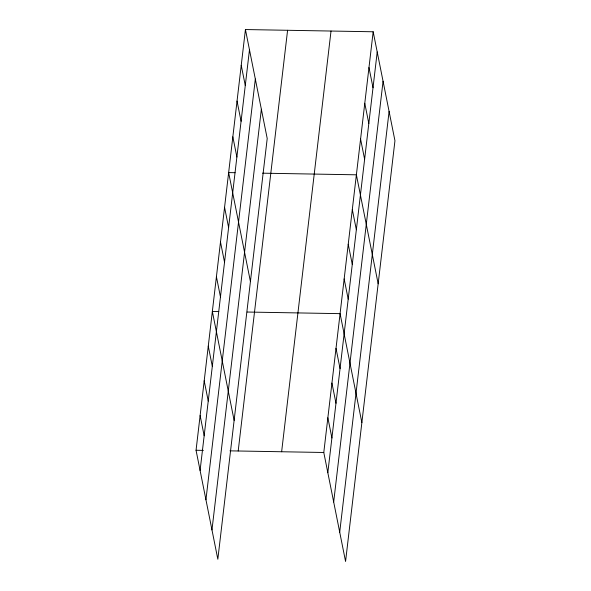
<?xml version="1.0" encoding="UTF-8"?>
<svg xmlns="http://www.w3.org/2000/svg" width="591" height="591" viewBox="0 0 591 591"><rect width="100%" height="100%" fill="white"/><g stroke="black" fill="none" stroke-linecap="round" stroke-linejoin="round"><path stroke-width="0.89" d="M245.435 29.55L267.213 138.516L217.828 559.226L196.049 450.261L245.435 29.55L373.172 31.774L394.951 140.739L345.565 561.45L323.787 452.484L373.172 31.774M200.09 470.466L249.476 49.755M205.941 499.757L255.327 79.046M211.97 529.935L261.355 109.224M238.203 450.992L287.588 30.281M281.634 451.753L331.019 31.035M327.828 472.689L377.213 51.978M333.679 501.981L383.064 81.27M339.714 532.159L389.092 111.448M235.063 172.705L228.643 172.594L250.421 281.56M262.552 173.178L356.38 174.81L378.159 283.783M218.766 311.538L212.346 311.427L234.125 420.393M247.171 312.033L340.084 313.651L361.862 422.617M196.049 450.261L203.385 450.386M229.958 450.852L323.787 452.484M368.976 67.529L373.017 87.734M364.78 103.292L368.814 123.497M360.584 139.055L364.617 159.26M352.31 209.524L356.343 229.729M348.232 244.231L352.273 264.436M344.161 278.937L348.195 299.142M336.013 348.358L340.047 368.562M331.935 383.064L335.976 403.269M327.865 417.771L331.898 437.975M241.239 65.313L245.272 85.518M237.043 101.068L241.076 121.273M232.847 136.831L236.88 157.036M224.573 207.301L228.606 227.505M220.495 242.007L224.536 262.212M216.424 276.721L220.458 296.926M208.276 346.134L212.309 366.339M204.198 380.848L208.239 401.053M200.127 415.554L204.161 435.759"/></g></svg>
